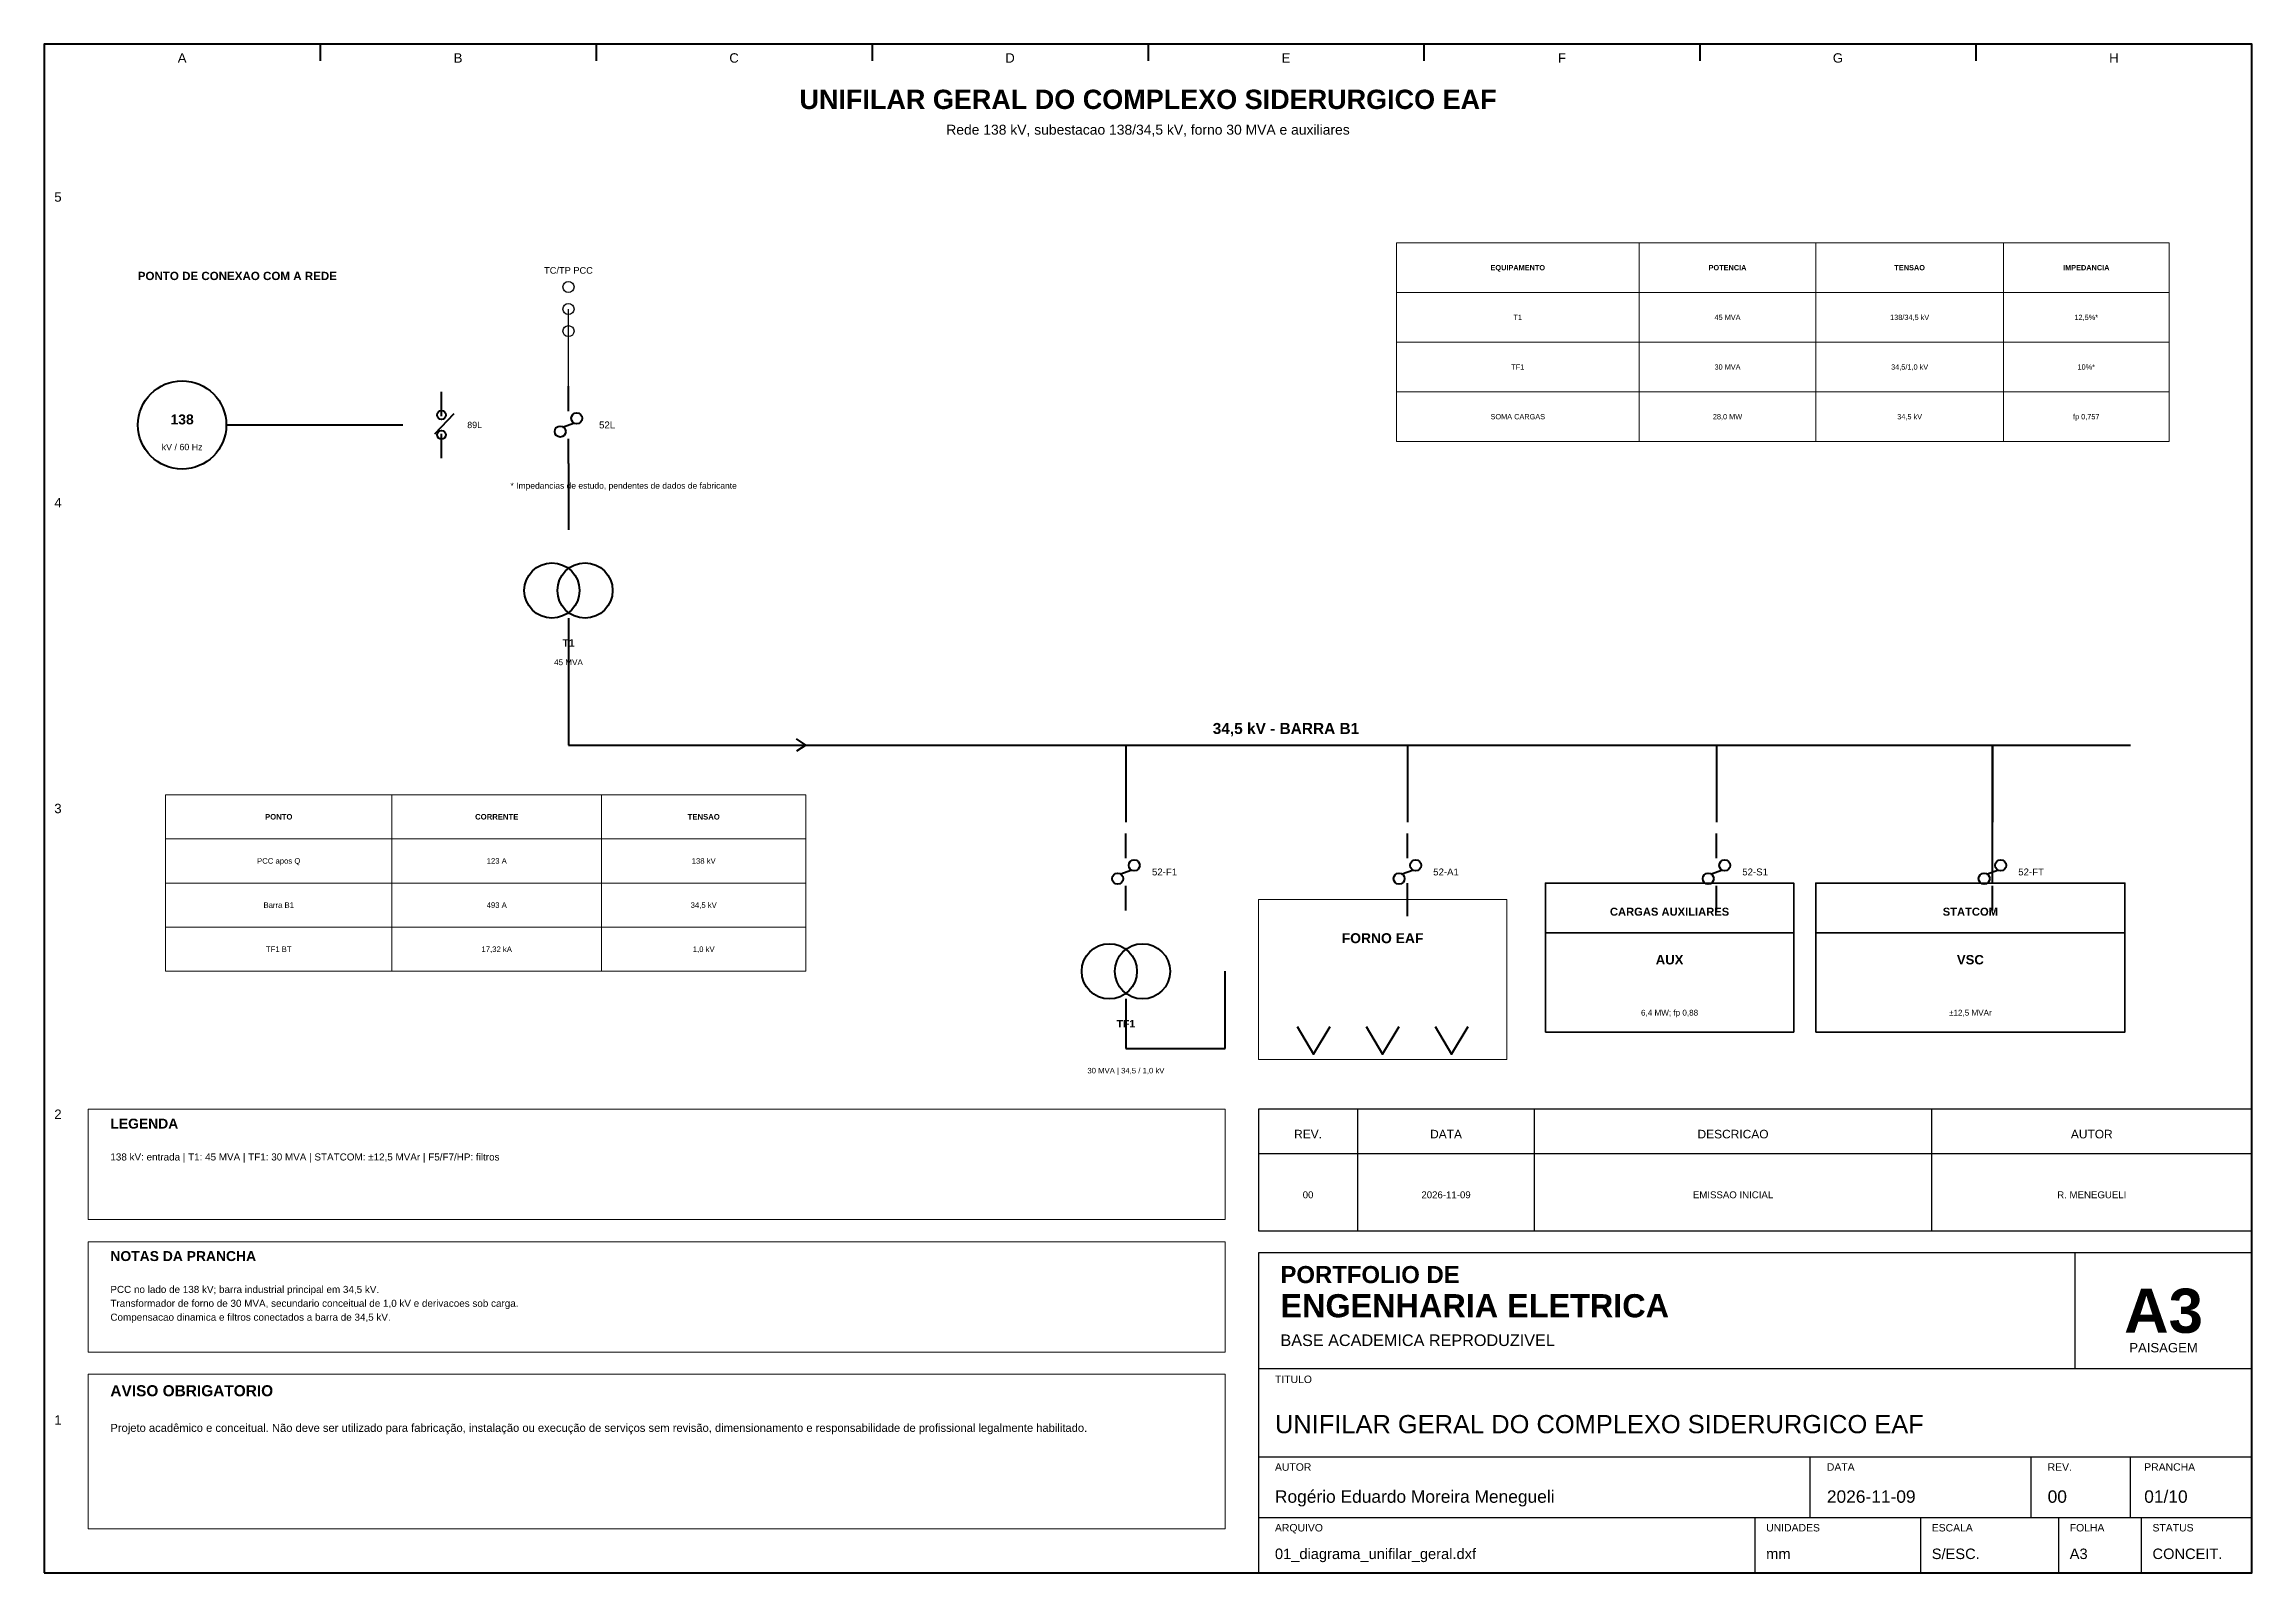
# Model space of a CAD drawing. Header units: millimetres. Extents: x 10 to 410, y 10 to 287.
import ezdxf
from ezdxf.enums import TextEntityAlignment as Align

# ---------------------------------------------------------------- set-up
doc = ezdxf.new("R2010")
doc.units = ezdxf.units.MM
for name, color, linetype, lineweight in [('00_MOLDURA', 7, 'CONTINUOUS', 50), ('01_CARIMBO', 7, 'CONTINUOUS', 25), ('02_TEXTO', 7, 'CONTINUOUS', 18), ('04_EQUIPAMENTOS', 250, 'CONTINUOUS', 35), ('05_POTENCIA', 1, 'CONTINUOUS', 50), ('07_INSTRUMENTACAO', 202, 'CONTINUOUS', 25), ('11_ARQUITETURA', 8, 'CONTINUOUS', 18), ('12_LEGENDA', 7, 'CONTINUOUS', 18), ('13_NOTAS', 7, 'CONTINUOUS', 18)]:
    doc.layers.add(name, color=color, linetype=linetype, lineweight=lineweight)
doc.styles.add('PORTFOLIO_TEXTO', font='arial.ttf')
doc.styles.add('PORTFOLIO_TITULO', font='arialbd.ttf', dxfattribs={"width": 0.92})

# ---------------------------------------------------------------- blocks, each defined once
blk = doc.blocks.new('CARIMBO_A3')
at = {"layer": '01_CARIMBO'}
for p, q in [((148, 37), (148, 58)), ((0, 37), (180, 37)), ((0, 21), (180, 21)), ((100, 10), (100, 21)), ((140, 10), (140, 21)), ((158, 10), (158, 21)), ((0, 10), (180, 10)), ((90, 0), (90, 10)), ((120, 0), (120, 10)), ((145, 0), (145, 10)), ((160, 0), (160, 10))]:
    blk.add_line(p, q, dxfattribs=at)
blk.add_lwpolyline([(0, 0), (180, 0), (180, 58), (0, 58)], close=True, dxfattribs=at)
at = {"layer": '01_CARIMBO', "style": 'PORTFOLIO_TEXTO'}
for s, p in [('TITULO', (3, 34.4)), ('AUTOR', (3, 18.5)), ('DATA', (103, 18.5)), ('REV.', (143, 18.5)), ('PRANCHA', (160.5, 18.5)), ('ARQUIVO', (3, 7.5)), ('UNIDADES', (92, 7.5)), ('ESCALA', (122, 7.5)), ('FOLHA', (147, 7.5)), ('STATUS', (162, 7.5))]:
    blk.add_text(s, height=1.35, dxfattribs=at).set_placement(p)
at = {"layer": '02_TEXTO'}
for s, height, style, p in [('PORTFOLIO DE', 3.1, 'PORTFOLIO_TITULO', (4, 52.5)), ('ENGENHARIA ELETRICA', 4.2, 'PORTFOLIO_TITULO', (4, 46.3)), ('BASE ACADEMICA REPRODUZIVEL', 2.1, 'PORTFOLIO_TEXTO', (4, 41.1))]:
    blk.add_text(s, height=height, dxfattribs=dict(at, style=style)).set_placement(p)
for s, height, style, p in [('A3', 8, 'PORTFOLIO_TITULO', (164, 47.5)), ('PAISAGEM', 1.7, 'PORTFOLIO_TEXTO', (164, 40.8))]:
    blk.add_text(s, height=height, dxfattribs=dict(at, style=style)).set_placement(p, align=Align.MIDDLE_CENTER)
at = {"layer": '02_TEXTO', "style": 'PORTFOLIO_TEXTO'}
for tag, p, height in [('TITULO', (3, 25.3), 3.3), ('AUTOR', (3, 12.7), 2.25), ('DATA', (103, 12.7), 2.25), ('REVISAO', (143, 12.7), 2.25), ('PRANCHA', (160.5, 12.7), 2.25), ('ARQUIVO', (3, 2.5), 1.9), ('UNIDADES', (92, 2.5), 1.9), ('ESCALA', (122, 2.5), 1.9), ('FOLHA', (147, 2.5), 1.9), ('STATUS', (162, 2.5), 1.9)]:
    blk.add_attdef(tag, p, '', height=height, dxfattribs=at)

msp = doc.modelspace()

# ---------------------------------------------------------------- linework, layer by layer
at = {"layer": '00_MOLDURA'}
for p, q in [((60, 287), (60, 284)), ((110, 287), (110, 284)), ((160, 287), (160, 284)), ((210, 287), (210, 284)), ((260, 287), (260, 284)), ((310, 287), (310, 284)), ((360, 287), (360, 284))]:
    msp.add_line(p, q, dxfattribs=at)
msp.add_lwpolyline([(10, 10), (410, 10), (410, 287), (10, 287)], close=True, dxfattribs=at)
at = {"layer": '01_CARIMBO'}
for p, q in [((248, 72), (248, 94)), ((280, 72), (280, 94)), ((352, 72), (352, 94)), ((230, 86), (410, 86))]:
    msp.add_line(p, q, dxfattribs=at)
msp.add_lwpolyline([(230, 72), (410, 72), (410, 94), (230, 94)], close=True, dxfattribs=at)
at = {"layer": '04_EQUIPAMENTOS'}
for p, q in [((282, 126), (327, 126)), ((331, 126), (387, 126))]:
    msp.add_line(p, q, dxfattribs=at)
for points in [[(282, 108), (327, 108), (327, 135), (282, 135)], [(331, 108), (387, 108), (387, 135), (331, 135)]]:
    msp.add_lwpolyline(points, close=True, dxfattribs=at)
at = {"layer": '05_POTENCIA'}
for p, q in [((82, 219.6), (82, 224)), ((105, 220.5), (105, 225)), ((80.8, 216.4), (84.3, 220.1)), ((43, 218), (75, 218)), ((82, 212), (82, 216.4)), ((103.9, 217.6), (106.1, 218.4)), ((105, 211), (105, 215.5)), ((105, 211), (105, 199)), ((105, 183), (105, 160)), ((105, 160), (182, 160)), ((132, 160), (148, 160)), ((148, 160), (146.34, 161.12)), ((148, 160), (146.34, 158.88)), ((206, 160), (206, 146)), ((257, 160), (257, 146)), ((313, 160), (313, 146)), ((363, 160), (363, 146)), ((363, 135), (363, 160)), ((206, 139.5), (206, 144)), ((257, 139.5), (257, 144)), ((313, 139.5), (313, 144)), ((363, 139.5), (363, 144)), ((204.9, 136.6), (207.1, 137.4)), ((255.9, 136.6), (258.1, 137.4)), ((311.9, 136.6), (314.1, 137.4)), ((361.9, 136.6), (364.1, 137.4)), ((206, 130), (206, 134.5)), ((257, 129), (257, 135)), ((257, 130), (257, 134.5)), ((313, 130), (313, 134.5)), ((363, 130), (363, 134.5)), ((224, 105), (224, 119)), ((206, 114), (206, 105)), ((206, 105), (224, 105))]:
    msp.add_line(p, q, dxfattribs=at)
at = {"layer": '05_POTENCIA', "lineweight": 80}
msp.add_line((182, 160), (388, 160), dxfattribs=at)
at = {"layer": '05_POTENCIA'}
for points in [[(237, 109), (240, 104), (243, 109)], [(249.5, 109), (252.5, 104), (255.5, 109)], [(262, 109), (265, 104), (268, 109)]]:
    msp.add_lwpolyline(points, dxfattribs=at)
for centre, radius in [((35, 218), 8), ((82, 219.8), 0.8), ((106.5, 219.2), 1), ((82, 216.2), 0.8), ((103.5, 216.8), 1), ((102, 188), 5), ((108, 188), 5), ((204.5, 135.8), 1), ((207.5, 138.2), 1), ((255.5, 135.8), 1), ((258.5, 138.2), 1), ((311.5, 135.8), 1), ((314.5, 138.2), 1), ((361.5, 135.8), 1), ((364.5, 138.2), 1), ((203, 119), 5), ((209, 119), 5)]:
    msp.add_circle(centre, radius, dxfattribs=at)
at = {"layer": '07_INSTRUMENTACAO'}
msp.add_line((105, 225), (105, 239), dxfattribs=at)
for centre in [(105, 243), (105, 239), (105, 235)]:
    msp.add_circle(centre, 1, dxfattribs=at)
at = {"layer": '11_ARQUITETURA'}
msp.add_lwpolyline([(230, 103), (275, 103), (275, 132), (230, 132)], close=True, dxfattribs=at)
at = {"layer": '12_LEGENDA'}
for p, q in [((299, 251), (299, 215)), ((331, 251), (331, 215)), ((365, 251), (365, 215)), ((255, 242), (395, 242)), ((255, 233), (395, 233)), ((255, 224), (395, 224)), ((73, 151), (73, 119)), ((111, 151), (111, 119)), ((32, 143), (148, 143)), ((32, 135), (148, 135)), ((32, 127), (148, 127))]:
    msp.add_line(p, q, dxfattribs=at)
for points in [[(255, 215), (395, 215), (395, 251), (255, 251)], [(32, 119), (148, 119), (148, 151), (32, 151)], [(18, 74), (224, 74), (224, 94), (18, 94)]]:
    msp.add_lwpolyline(points, close=True, dxfattribs=at)
at = {"layer": '13_NOTAS'}
for points in [[(18, 50), (224, 50), (224, 70), (18, 70)], [(18, 18), (224, 18), (224, 46), (18, 46)]]:
    msp.add_lwpolyline(points, close=True, dxfattribs=at)

# ---------------------------------------------------------------- block references
at = {"layer": '01_CARIMBO'}
msp.add_blockref('CARIMBO_A3', (230, 10), dxfattribs=at).add_auto_attribs({'TITULO': 'UNIFILAR GERAL DO COMPLEXO SIDERURGICO EAF', 'AUTOR': 'Rogério Eduardo Moreira Menegueli', 'DATA': '2026-11-09', 'REVISAO': '00', 'PRANCHA': '01/10', 'ARQUIVO': '01_diagrama_unifilar_geral.dxf', 'UNIDADES': 'mm', 'ESCALA': 'S/ESC.', 'FOLHA': 'A3', 'STATUS': 'CONCEIT.'})

# ---------------------------------------------------------------- texts
at = {"layer": '00_MOLDURA', "style": 'PORTFOLIO_TEXTO'}
for s, p in [('A', (35, 284.5)), ('B', (85, 284.5)), ('C', (135, 284.5)), ('D', (185, 284.5)), ('E', (235, 284.5)), ('F', (285, 284.5)), ('G', (335, 284.5)), ('H', (385, 284.5)), ('5', (12.5, 259.3)), ('4', (12.5, 203.9)), ('3', (12.5, 148.5)), ('2', (12.5, 93.1)), ('1', (12.5, 37.7))]:
    msp.add_text(s, height=1.7, dxfattribs=at).set_placement(p, align=Align.MIDDLE_CENTER)
at = {"layer": '01_CARIMBO', "style": 'PORTFOLIO_TEXTO'}
for s, p in [('REV.', (239, 89.5)), ('DATA', (264, 89.5)), ('DESCRICAO', (316, 89.5)), ('AUTOR', (381, 89.5))]:
    msp.add_text(s, height=1.55, dxfattribs=at).set_placement(p, align=Align.MIDDLE_CENTER)
at = {"layer": '02_TEXTO'}
for s, height, style, p in [('UNIFILAR GERAL DO COMPLEXO SIDERURGICO EAF', 3.5, 'PORTFOLIO_TITULO', (210, 277)), ('Rede 138 kV, subestacao 138/34,5 kV, forno 30 MVA e auxiliares', 1.8, 'PORTFOLIO_TEXTO', (210, 271.5)), ('PONTO DE CONEXAO COM A REDE', 1.5, 'PORTFOLIO_TITULO', (45, 245)), ('89L', 1.15, 'PORTFOLIO_TEXTO', (88, 218)), ('52L', 1.25, 'PORTFOLIO_TEXTO', (112, 218)), ('kV / 60 Hz', 1.15, 'PORTFOLIO_TEXTO', (35, 214)), ('45 MVA', 1.05, 'PORTFOLIO_TEXTO', (105, 175)), ('52-F1', 1.25, 'PORTFOLIO_TEXTO', (213, 137)), ('52-A1', 1.25, 'PORTFOLIO_TEXTO', (264, 137)), ('52-S1', 1.25, 'PORTFOLIO_TEXTO', (320, 137)), ('52-FT', 1.25, 'PORTFOLIO_TEXTO', (370, 137)), ('AUX', 1.7, 'PORTFOLIO_TITULO', (304.5, 121.1)), ('VSC', 1.7, 'PORTFOLIO_TITULO', (359, 121.1)), ('6,4 MW; fp 0,88', 1.05, 'PORTFOLIO_TEXTO', (304.5, 111.5)), ('±12,5 MVAr', 1.05, 'PORTFOLIO_TEXTO', (359, 111.5)), ('30 MVA | 34,5 / 1,0 kV', 1, 'PORTFOLIO_TEXTO', (206, 101)), ('00', 1.25, 'PORTFOLIO_TEXTO', (239, 78.5)), ('2026-11-09', 1.25, 'PORTFOLIO_TEXTO', (264, 78.5)), ('EMISSAO INICIAL', 1.25, 'PORTFOLIO_TEXTO', (316, 78.5)), ('R. MENEGUELI', 1.25, 'PORTFOLIO_TEXTO', (381, 78.5))]:
    msp.add_text(s, height=height, dxfattribs=dict(at, style=style)).set_placement(p, align=Align.MIDDLE_CENTER)
at = {"layer": '04_EQUIPAMENTOS', "style": 'PORTFOLIO_TITULO'}
for s, height, p in [('T1', 1.35, (105, 178.5)), ('CARGAS AUXILIARES', 1.45, (304.5, 129.8)), ('STATCOM', 1.45, (359, 129.8)), ('FORNO EAF', 1.8, (252.5, 125)), ('TF1', 1.35, (206, 109.5))]:
    msp.add_text(s, height=height, dxfattribs=at).set_placement(p, align=Align.MIDDLE_CENTER)
at = {"layer": '05_POTENCIA', "style": 'PORTFOLIO_TITULO'}
for s, height, p in [('138', 1.8, (35, 219)), ('34,5 kV - BARRA B1', 2, (235, 163))]:
    msp.add_text(s, height=height, dxfattribs=at).set_placement(p, align=Align.MIDDLE_CENTER)
at = {"layer": '07_INSTRUMENTACAO', "style": 'PORTFOLIO_TEXTO'}
msp.add_text('TC/TP PCC', height=1.2, dxfattribs=at).set_placement((105, 246), align=Align.MIDDLE_CENTER)
at = {"layer": '12_LEGENDA'}
for s, height, style, p in [('EQUIPAMENTO', 0.95, 'PORTFOLIO_TITULO', (277, 246.5)), ('POTENCIA', 0.95, 'PORTFOLIO_TITULO', (315, 246.5)), ('TENSAO', 0.95, 'PORTFOLIO_TITULO', (348, 246.5)), ('IMPEDANCIA', 0.95, 'PORTFOLIO_TITULO', (380, 246.5)), ('T1', 0.95, 'PORTFOLIO_TEXTO', (277, 237.5)), ('45 MVA', 0.95, 'PORTFOLIO_TEXTO', (315, 237.5)), ('138/34,5 kV', 0.95, 'PORTFOLIO_TEXTO', (348, 237.5)), ('12,5%*', 0.95, 'PORTFOLIO_TEXTO', (380, 237.5)), ('TF1', 0.95, 'PORTFOLIO_TEXTO', (277, 228.5)), ('30 MVA', 0.95, 'PORTFOLIO_TEXTO', (315, 228.5)), ('34,5/1,0 kV', 0.95, 'PORTFOLIO_TEXTO', (348, 228.5)), ('10%*', 0.95, 'PORTFOLIO_TEXTO', (380, 228.5)), ('34,5 kV', 0.95, 'PORTFOLIO_TEXTO', (348, 219.5)), ('fp 0,757', 0.95, 'PORTFOLIO_TEXTO', (380, 219.5)), ('SOMA CARGAS', 0.95, 'PORTFOLIO_TEXTO', (277, 219.5)), ('28,0 MW', 0.95, 'PORTFOLIO_TEXTO', (315, 219.5)), ('PONTO', 1, 'PORTFOLIO_TITULO', (52.5, 147)), ('CORRENTE', 1, 'PORTFOLIO_TITULO', (92, 147)), ('TENSAO', 1, 'PORTFOLIO_TITULO', (129.5, 147)), ('PCC apos Q', 1, 'PORTFOLIO_TEXTO', (52.5, 139)), ('123 A', 1, 'PORTFOLIO_TEXTO', (92, 139)), ('138 kV', 1, 'PORTFOLIO_TEXTO', (129.5, 139)), ('Barra B1', 1, 'PORTFOLIO_TEXTO', (52.5, 131)), ('493 A', 1, 'PORTFOLIO_TEXTO', (92, 131)), ('34,5 kV', 1, 'PORTFOLIO_TEXTO', (129.5, 131)), ('TF1 BT', 1, 'PORTFOLIO_TEXTO', (52.5, 123)), ('17,32 kA', 1, 'PORTFOLIO_TEXTO', (92, 123)), ('1,0 kV', 1, 'PORTFOLIO_TEXTO', (129.5, 123))]:
    msp.add_text(s, height=height, dxfattribs=dict(at, style=style)).set_placement(p, align=Align.MIDDLE_CENTER)
at = {"layer": '12_LEGENDA', "style": 'PORTFOLIO_TITULO'}
msp.add_text('LEGENDA', height=1.8, dxfattribs=at).set_placement((22, 90.5))
at = {"layer": '12_LEGENDA', "insert": (22, 86), "char_height": 1.28, "width": 198, "attachment_point": 1, "line_spacing_factor": 1.18, "style": 'PORTFOLIO_TEXTO'}
msp.add_mtext('138 kV: entrada | T1: 45 MVA | TF1: 30 MVA | STATCOM: ±12,5 MVAr | F5/F7/HP: filtros', dxfattribs=at)
at = {"layer": '13_NOTAS', "style": 'PORTFOLIO_TEXTO'}
msp.add_text('* Impedancias de estudo, pendentes de dados de fabricante', height=1.1, dxfattribs=at).set_placement((115, 207), align=Align.MIDDLE_CENTER)
at = {"layer": '13_NOTAS', "style": 'PORTFOLIO_TITULO'}
for s, height, p in [('NOTAS DA PRANCHA', 1.8, (22, 66.5)), ('AVISO OBRIGATORIO', 2, (22, 42))]:
    msp.add_text(s, height=height, dxfattribs=at).set_placement(p)
at = {"layer": '13_NOTAS', "width": 198, "attachment_point": 1, "line_spacing_factor": 1.18, "style": 'PORTFOLIO_TEXTO'}
for s, insert, char_height in [('PCC no lado de 138 kV; barra industrial principal em 34,5 kV.\\PTransformador de forno de 30 MVA, secundario conceitual de 1,0 kV e derivacoes sob carga.\\PCompensacao dinamica e filtros conectados a barra de 34,5 kV.', (22, 62), 1.28), ('Projeto acadêmico e conceitual. Não deve ser utilizado para fabricação, instalação ou execução de serviços sem revisão, dimensionamento e responsabilidade de profissional legalmente habilitado.', (22, 37), 1.45)]:
    msp.add_mtext(s, dxfattribs=dict(at, insert=insert, char_height=char_height))

doc.saveas('drawing.dxf')
